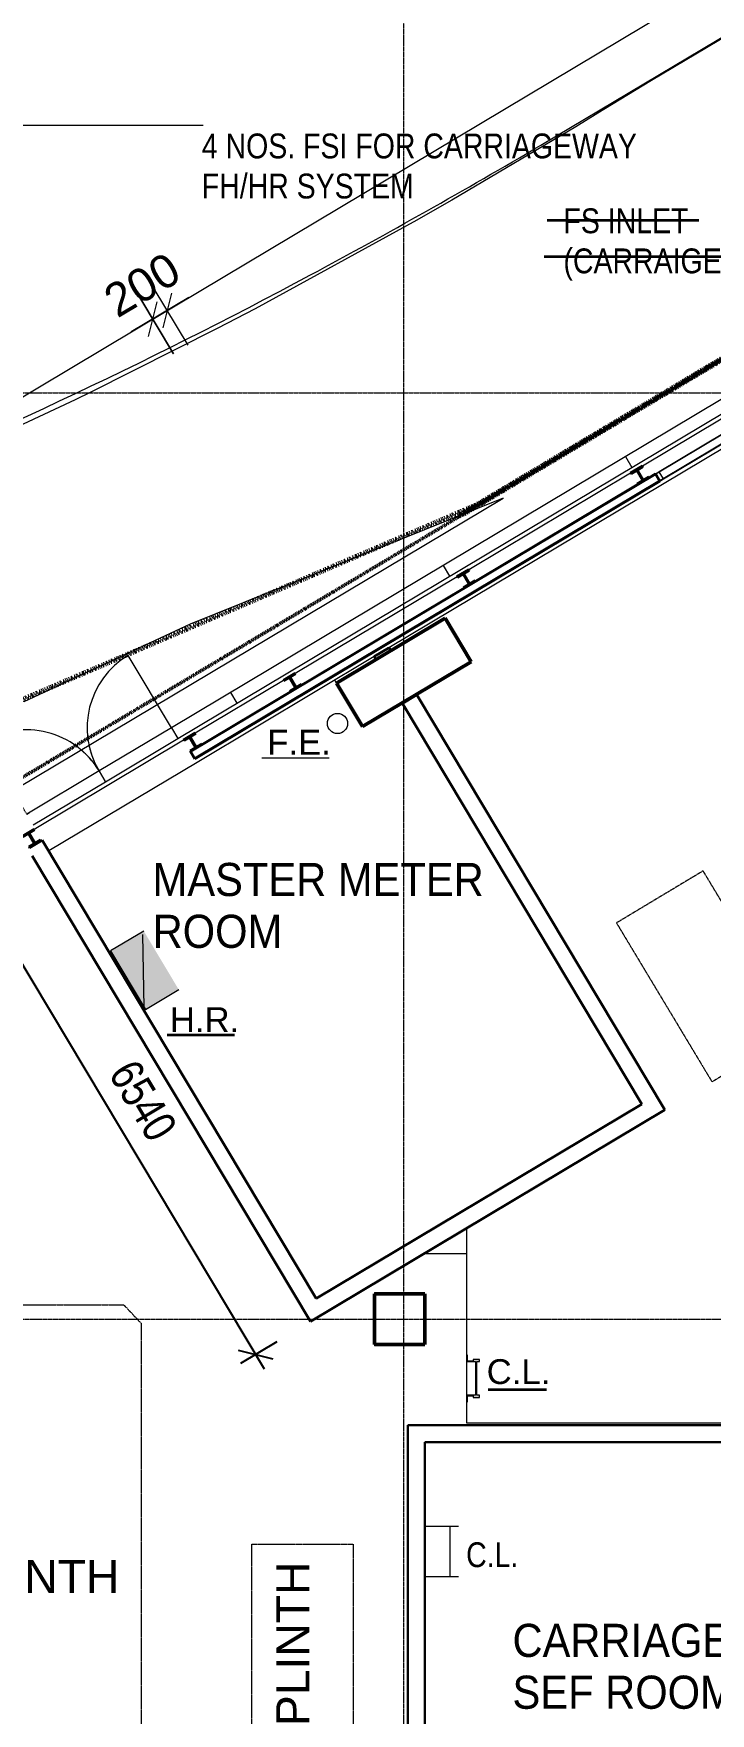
# Model space of a CAD drawing. Header units: millimetres. Extents: x -1578195 to 622687, y -255792 to 391308.
# Drawn here: x 22461 to 30491, y 158774 to 178722 of the extents above; entities that cross this region are included whole.
import ezdxf

# ---------------------------------------------------------------- set-up
doc = ezdxf.new("R2010")
doc.units = ezdxf.units.MM
for name, pattern in [('Dash', [6, 3, -3]), ('Dash dot', [14, 6, -4, 0, -4]), ('Double dash', [24.5, 10, -3, 2, -3, 2, -4.5]), ('Double dash_2_', [42.8625, 15.875, -4.7625, 6.35, -4.7625, 6.35, -4.7625]), ('Grid Line', [21, 12, -3, 3, -3]), ('IMPORT-Hidden_samll_', [3, 2, -1]), ('Long Dash', [13.5, 9, -4.5])]:
    doc.linetypes.add(name, pattern=pattern)
for name, color, linetype, lineweight in [('0-1', 7, 'Continuous', 5), ('0-3', 7, 'Double dash_2_', 50), ('3AXXX-TFP-ARC-DWG-1983-P04-LB02-WS4-05$0$A-770-ME_FFE_SA', 91, 'Continuous', 5), ('A-ANNO-DIMS', 7, 'Continuous', 9), ('A-ANNO-NOTE', 7, 'Continuous', 5), ('A-ANNO-NOTE-1', 7, 'Continuous', 20), ('A-DETL', 102, 'Continuous', 5), ('A-DETL-1', 102, 'Continuous', 18), ('A-DETL-3', 102, 'Dash dot', 70), ('A-DOOR', 7, 'Continuous', 5), ('A-DOOR-1', 7, 'Continuous', 9), ('A-DOOR-HDLN', 7, 'Long Dash', 5), ('A-FLOR', 7, 'Continuous', 18), ('A-GENM', 7, 'Continuous', 5), ('A-GENM-1', 7, 'Continuous', 18), ('A-GLAZ-CURT-2', 7, 'Continuous', 9), ('A-WALL-3', 7, 'Continuous', 13), ('A-WALL-7', 7, 'Continuous', 5), ('C-PROP-LINE', 7, 'Double dash', 70), ('C-PROP-LINE-1', 7, 'Double dash_2_', 50), ('Dims-M_ANCILLARYBUILDING1-F_dwg-1', 7, 'Continuous', 9), ('G-ANNO-TEXT', 7, 'Continuous', 5), ('I-WALL-5', 7, 'Continuous', 30), ('I-WALL-6', 7, 'Continuous', 18), ('OAP280_C', 210, 'Continuous', 50), ('Q-SPCQ', 7, 'Continuous', 5), ('REMOVED', 5, 'Dash', 5), ('S-COLS-3', 7, 'Continuous', 35), ('S-COLS-8', 7, 'Continuous', 30), ('S-COLS-9', 7, 'Continuous', 5), ('S-GRID-1', 7, 'Grid Line', 5), ('UNDERLINE', 10, 'Continuous', 35)]:
    doc.layers.add(name, color=color, linetype=linetype, lineweight=lineweight)
for name, color, linetype, lineweight, true_color in [('A-WALL-PATT-1', 7, 'Continuous', 9, 0x009369), ('E-EQMT', 7, 'IMPORT-Hidden_samll_', 5, 0x656565), ('Q-SPCQ-1', 7, 'Continuous', 5, 0xdfbfff)]:
    doc.layers.add(name, color=color, linetype=linetype, lineweight=lineweight, true_color=true_color)
doc.styles.add('Arial', font='arial.ttf', dxfattribs={"height": 393.413174})
doc.styles.add('Arial Narrow', font='ARIALN.TTF', dxfattribs={"height": 353.981763})
doc.styles.add('Arial Narrow_1', font='ARIALN.TTF', dxfattribs={"height": 294.984802})
doc.styles.add('Arial_1', font='arial.ttf', dxfattribs={"height": 1.475299})
doc.styles.add('Arial_11', font='arial.ttf', dxfattribs={"width": 0.8, "height": 12.5})
doc.styles.add('Arial_5', font='arial.ttf', dxfattribs={"height": 1.081886})
doc.styles.add('Arial_7', font='arial.ttf', dxfattribs={"width": 0.9, "height": 393.413174})
doc.dimstyles.new('Diagonal_-_2_0mm_Arial', dxfattribs={"dimscale": 304.8, "dimtxt": 500, "dimasz": 0.984252, "dimexe": 0.984252, "dimexo": 0.984252, "dimgap": 0.656168, "dimtad": 1, "dimdec": 0, "dimrnd": 5, "dimzin": 0, "dimdsep": 46, "dimtxsty": 'Arial_11', "dimblk1": 'OBLIQUE', "dimblk2": 'OBLIQUE', "dimsah": 1, "dimcen": 0.09, "dimdle": 0.656168, "dimadec": 0, "dimazin": 0, "dimtfac": 1, "dimtdec": 4, "dimtix": 1, "dimtmove": 0, "dimatfit": 3, "dimfxl": 1, "dimtvp": 1, "dimtolj": 1, "dimtzin": 0, "dimarcsym": 2})

# ---------------------------------------------------------------- blocks, each defined once
blk = doc.blocks.new('Family - ___-1112717-B1_F PLAN _2 OF 2_')
at = {"layer": 'C-PROP-LINE'}
blk.add_line((56424, 190270), (27494, 172990), dxfattribs=at)
blk = doc.blocks.new('ARC_ANN_FE_FIRE-EXTINGUISHER - 2-883774-B1_F PLAN _2 OF 2_')
at = {"layer": 'A-ANNO-NOTE'}
blk.add_circle((2.685, 2.036), 0.6, dxfattribs=at)
at = {"layer": 'A-ANNO-NOTE-1'}
blk.add_line((-1.804, 0), (2.187, 0), dxfattribs=at)
at = {"layer": 'A-ANNO-NOTE', "insert": (0.406, 1.662), "char_height": 1.4753, "width": 4.5, "attachment_point": 2, "line_spacing_factor": 0.938532, "style": 'Arial_1'}
blk.add_mtext('F.E.', dxfattribs=at)
blk = doc.blocks.new('DCW_16d - ARC_Steel_Dbl_Door-34850673-B1_F PLAN _2 OF 2_')
at = {"layer": 'A-DOOR'}
for p, q in [((-1000, 150), (-961, 150)), ((1000, 150), (961, 150))]:
    blk.add_line(p, q, dxfattribs=at)
at = {"layer": 'A-DOOR-1'}
for p, q in [((0, 150), (-1000, 150)), ((-1000, 0), (0, 0)), ((0, 0), (0, 150)), ((1000, 150), (0, 150)), ((0, 150), (0, 0)), ((0, 0), (1000, 0))]:
    blk.add_line(p, q, dxfattribs=at)
at = {"layer": 'A-DOOR-HDLN'}
for p, q in [((-1000, 150), (-1000, 473)), ((1000, 150), (1000, 473))]:
    blk.add_line(p, q, dxfattribs=at)
for centre, start, end in [((-1000, 150), 0, 18.8812), ((1000, 150), 161.1198, 180)]:
    blk.add_arc(centre, 1000, start, end, dxfattribs=at)
blk = doc.blocks.new('UC-Universal Column-Column - 162x162x37UC-V60-B1_F PLAN _2 OF 2_')
at = {"layer": 'S-COLS-9'}
h = blk.add_hatch(dxfattribs=at)
h.set_pattern_fill('FP_14', color=256, style=0, pattern_type=2)
h.set_pattern_definition([(14.141, (-114438.35, -133707), (-173.7525, 689.6488), []), (14.141, (-114047.5, -133052.84), (-173.7525, 689.6488), [])])
h.paths.add_polyline_path([(-81, -81), (81, -81), (81, -69), (6, -67), (4, -62), (6, 67), (12, 70), (81, 70), (81, 81), (-81, 81), (-81, 70), (-6, 67), (-4, 62), (-6, -67), (-12, -69), (-81, -69)], flags=0)
at = {"layer": 'S-COLS-8'}
for p, q in [((81, 81), (-81, 81)), ((-81, 81), (-81, 70)), ((-81, 70), (-12, 70)), ((-4, 62), (-4, -62)), ((4, -62), (4, 62)), ((12, 70), (81, 70)), ((81, 70), (81, 81)), ((-12, -69), (-81, -69)), ((-81, -69), (-81, -81)), ((-81, -81), (81, -81)), ((81, -69), (12, -69)), ((81, -81), (81, -69))]:
    blk.add_line(p, q, dxfattribs=at)
for centre, start, end in [((-12, 62), 0, 90), ((12, 62), 90, 180), ((-12, -62), 270, 0), ((12, -62), 180, 270)]:
    blk.add_arc(centre, 7.6, start, end, dxfattribs=at)
blk = doc.blocks.new('UC-Universal Column-Column - 162x162x37UC-V61-B1_F PLAN _2 OF 2_')
at = {"layer": 'S-COLS-9'}
h = blk.add_hatch(dxfattribs=at)
h.set_pattern_fill('FP_15', color=256, style=0, pattern_type=2)
h.set_pattern_definition([(14.141, (-112038.35, -133707), (-173.7525, 689.6488), []), (14.141, (-111647.5, -133052.84), (-173.7525, 689.6488), [])])
h.paths.add_polyline_path([(-81, -81), (81, -81), (81, -69), (6, -67), (4, -62), (6, 67), (12, 70), (81, 70), (81, 81), (-81, 81), (-81, 70), (-6, 67), (-4, 62), (-6, -67), (-12, -69), (-81, -69)], flags=0)
at = {"layer": 'S-COLS-8'}
for p, q in [((81, 81), (-81, 81)), ((-81, 81), (-81, 70)), ((-81, 70), (-12, 70)), ((-4, 62), (-4, -62)), ((4, -62), (4, 62)), ((12, 70), (81, 70)), ((81, 70), (81, 81)), ((-12, -69), (-81, -69)), ((-81, -69), (-81, -81)), ((-81, -81), (81, -81)), ((81, -69), (12, -69)), ((81, -81), (81, -69))]:
    blk.add_line(p, q, dxfattribs=at)
for centre, start, end in [((-12, 62), 0, 90), ((12, 62), 90, 180), ((-12, -62), 270, 0), ((12, -62), 180, 270)]:
    blk.add_arc(centre, 7.6, start, end, dxfattribs=at)
blk = doc.blocks.new('UC-Universal Column-Column - 162x162x37UC-V62-B1_F PLAN _2 OF 2_')
at = {"layer": 'S-COLS-9'}
h = blk.add_hatch(dxfattribs=at)
h.set_pattern_fill('FP_16', color=256, style=0, pattern_type=2)
h.set_pattern_definition([(14.141, (-109639.3, -133706.9), (-173.7525, 689.6488), []), (14.141, (-109248.5, -133052.76), (-173.7525, 689.6488), [])])
h.paths.add_polyline_path([(-81, -81), (81, -81), (81, -69), (6, -67), (4, -62), (6, 67), (12, 70), (81, 70), (81, 81), (-81, 81), (-81, 70), (-6, 67), (-4, 62), (-6, -67), (-12, -69), (-81, -69)], flags=0)
at = {"layer": 'S-COLS-8'}
for p, q in [((81, 81), (-81, 81)), ((-81, 81), (-81, 70)), ((-81, 70), (-12, 70)), ((-4, 62), (-4, -62)), ((4, -62), (4, 62)), ((12, 70), (81, 70)), ((81, 70), (81, 81)), ((-12, -69), (-81, -69)), ((-81, -69), (-81, -81)), ((-81, -81), (81, -81)), ((81, -69), (12, -69)), ((81, -81), (81, -69))]:
    blk.add_line(p, q, dxfattribs=at)
for centre, start, end in [((-12, 62), 0, 90), ((12, 62), 90, 180), ((-12, -62), 270, 0), ((12, -62), 180, 270)]:
    blk.add_arc(centre, 7.6, start, end, dxfattribs=at)
blk = doc.blocks.new('UC-Universal Column-Column - 162x162x37UC-V63-B1_F PLAN _2 OF 2_')
at = {"layer": 'S-COLS-9'}
h = blk.add_hatch(dxfattribs=at)
h.set_pattern_fill('FP_17', color=256, style=0, pattern_type=2)
h.set_pattern_definition([(14.141, (-108258.44, -133706.9), (-173.7525, 689.6488), []), (14.141, (-107867.6, -133052.76), (-173.7525, 689.6488), [])])
h.paths.add_polyline_path([(-81, -81), (81, -81), (81, -69), (6, -67), (4, -62), (6, 67), (12, 70), (81, 70), (81, 81), (-81, 81), (-81, 70), (-6, 67), (-4, 62), (-6, -67), (-12, -69), (-81, -69)], flags=0)
at = {"layer": 'S-COLS-8'}
for p, q in [((81, 81), (-81, 81)), ((-81, 81), (-81, 70)), ((-81, 70), (-12, 70)), ((-4, 62), (-4, -62)), ((4, -62), (4, 62)), ((12, 70), (81, 70)), ((81, 70), (81, 81)), ((-12, -69), (-81, -69)), ((-81, -69), (-81, -81)), ((-81, -81), (81, -81)), ((81, -69), (12, -69)), ((81, -81), (81, -69))]:
    blk.add_line(p, q, dxfattribs=at)
for centre, start, end in [((-12, 62), 0, 90), ((12, 62), 90, 180), ((-12, -62), 270, 0), ((12, -62), 180, 270)]:
    blk.add_arc(centre, 7.6, start, end, dxfattribs=at)
blk = doc.blocks.new('UC-Universal Column-Column - 162x162x37UC-V64-B1_F PLAN _2 OF 2_')
at = {"layer": 'S-COLS-9'}
h = blk.add_hatch(dxfattribs=at)
h.set_pattern_fill('FP_18', color=256, style=0, pattern_type=2)
h.set_pattern_definition([(14.141, (-106030.3, -133707), (-173.7525, 689.6488), []), (14.141, (-105639.4, -133052.9), (-173.7525, 689.6488), [])])
h.paths.add_polyline_path([(-81, -81), (81, -81), (81, -69), (6, -67), (4, -62), (6, 67), (12, 70), (81, 70), (81, 81), (-81, 81), (-81, 70), (-6, 67), (-4, 62), (-6, -67), (-12, -69), (-81, -69)], flags=0)
at = {"layer": 'S-COLS-8'}
for p, q in [((81, 81), (-81, 81)), ((-81, 81), (-81, 70)), ((-81, 70), (-12, 70)), ((-4, 62), (-4, -62)), ((4, -62), (4, 62)), ((12, 70), (81, 70)), ((81, 70), (81, 81)), ((-12, -69), (-81, -69)), ((-81, -69), (-81, -81)), ((-81, -81), (81, -81)), ((81, -69), (12, -69)), ((81, -81), (81, -69))]:
    blk.add_line(p, q, dxfattribs=at)
for centre, start, end in [((-12, 62), 0, 90), ((12, 62), 90, 180), ((-12, -62), 270, 0), ((12, -62), 180, 270)]:
    blk.add_arc(centre, 7.6, start, end, dxfattribs=at)
blk = doc.blocks.new('P01V-Louvre - P01V-Louvre-31067764-B1_F PLAN _2 OF 2_')
at = {"layer": 'A-GENM'}
for p, q in [((-950, 95), (950, 95)), ((-950, 5), (950, 5)), ((900, 100), (-900, 100)), ((-900, 0), (900, 0))]:
    blk.add_line(p, q, dxfattribs=at)
at = {"layer": 'A-GENM-1'}
for p, q in [((-900, 100), (-950, 100)), ((-950, 100), (-950, 0)), ((-900, 0), (-900, 100)), ((950, 100), (900, 100)), ((900, 100), (900, 0)), ((950, 0), (950, 100)), ((-950, 0), (-900, 0)), ((900, 0), (950, 0))]:
    blk.add_line(p, q, dxfattribs=at)
blk = doc.blocks.new('Family - ___-2785461-B1_F PLAN _2 OF 2_')
at = {"layer": 'C-PROP-LINE'}
blk.add_line((56581, 190357), (27564, 173018), dxfattribs=at)
blk = doc.blocks.new('Family - ___-36030423-B1_F PLAN _2 OF 2_')
at = {"layer": 'C-PROP-LINE'}
blk.add_line((56581, 190357), (27564, 173018), dxfattribs=at)
blk = doc.blocks.new('Family - ___-3197506-B1_F PLAN _2 OF 2_')
at = {"layer": 'C-PROP-LINE-1'}
for p, q in [((56581, 190357), (27564, 173018)), ((27564, 173018), (-9024, 151156))]:
    blk.add_line(p, q, dxfattribs=at)
blk = doc.blocks.new('A$C2C6E4749')
at = {"layer": 'Dims-M_ANCILLARYBUILDING1-F_dwg-1'}
blk.add_line((-25853, 3178), (-22877, 3178), dxfattribs=at)
blk = doc.blocks.new('Dims-B1-FPLAN_2OF2__dwg__Oblique-5772980-B1_F PLAN _2 OF 2_')
at = {"layer": 'A-ANNO-DIMS'}
blk.add_line((-0.5, -0.5), (0.5, 0.5), dxfattribs=at)
blk = doc.blocks.new('_Oblique')
at = {"color": 0, "linetype": 'ByBlock', "lineweight": -2}
blk.add_line((-0.5, -0.5), (0.5, 0.5), dxfattribs=at)
blk = doc.blocks.new('*D270')
at = {"layer": 'A-ANNO-DIMS', "color": 0, "lineweight": -2, "transparency": 16777216}
for p, q in [((21566, 168549), (21995, 168805)), ((21635, 168823), (25195, 162865)), ((24921, 162934), (25350, 163191))]:
    blk.add_line(p, q, dxfattribs=at)
at = {"layer": 'Defpoints', "color": 0, "transparency": 16777216}
for p in [(21308, 168395), (25092, 163037), (24663, 162781)]:
    blk.add_point(p, dxfattribs=at)
at = {"layer": 'A-ANNO-DIMS', "color": 0, "lineweight": -2, "transparency": 16777216, "xscale": 299.9999999999999, "yscale": 299.9999999999999, "zscale": 299.9999999999999}
for p, rotation in [((21737, 168652), 120.8588541989137), ((25092, 163037), 300.8588541989137)]:
    blk.add_blockref('_Oblique', p, dxfattribs=dict(at, rotation=rotation))
at = {"layer": 'A-ANNO-DIMS', "color": 0, "transparency": 16777216, "insert": (23759, 166050), "char_height": 12.5, "attachment_point": 5, "rotation": 300.8589, "style": 'Arial_11'}
blk.add_mtext('\\A1;{\\H31.473x;6540}', dxfattribs=at)
blk = doc.blocks.new('TRA')
at = {"layer": 'A-FLOR', "flags": 128}
blk.add_lwpolyline([(-518486, 188017), (-519381, 187483), (-521398, 186280), (-527075, 182896), (-535025, 178165), (-535665, 177776), (-535926, 177616), (-537397, 176743), (-537513, 176675), (-537810, 176506), (-539728, 175455), (-540182, 175218), (-541679, 174464), (-541866, 174374), (-543661, 173534)], dxfattribs=at)
blk = doc.blocks.new('ARC_ANN_HR_HOSE-REEL - ARC_ANN_HR_HOSE-REEL-881492-B1_F PLAN _2 OF 2_')
at = {"layer": 'A-ANNO-NOTE-1'}
blk.add_line((-1.804, 0), (2.187, 0), dxfattribs=at)
at = {"layer": 'A-ANNO-NOTE', "insert": (0.406, 1.662), "char_height": 1.4753, "width": 4.896, "attachment_point": 2, "line_spacing_factor": 0.938532, "style": 'Arial_1'}
blk.add_mtext('H.R.', dxfattribs=at)
blk = doc.blocks.new('ARC_TFP_FS_HR_DISPLAY - ARC_TFP_FS_HR_750x400-V85-B1_F PLAN _2 OF 2_')
at = {"layer": 'Q-SPCQ'}
for p, q in [((405, 460), (-405, 460)), ((-405, 460), (-405, 0)), ((-375, 460), (375, 30)), ((405, 0), (405, 460))]:
    blk.add_line(p, q, dxfattribs=at)
blk = doc.blocks.new('3AXXX-TFP-ARC-DWG-1983-P04-LB02-WS4-05$0$ARC_LADDER - 2600H x 450W-V7-1983 - D')
at = {"layer": '3AXXX-TFP-ARC-DWG-1983-P04-LB02-WS4-05$0$A-770-ME_FFE_SA'}
for points in [[(424.6, -44.45), (25.4, -44.45), (25.4, -76.2), (0, -76.2), (0, 0), (19.05, 0), (19.05, 69.85), (-50.8, 69.85), (-50.8, 76.2), (25.4, 76.2), (25.4, -25.4), (424.6, -25.4), (424.6, 76.2), (500.8, 76.2)], [(500.8, 76.2), (500.8, 69.85), (430.95, 69.85), (430.95, 0), (450, 0), (450, -76.2), (424.6, -76.2), (424.6, -44.45)]]:
    blk.add_lwpolyline(points, dxfattribs=at)
blk = doc.blocks.new('ARC_ANN_LADDER - ARC_ANN_CL-5596703-M_ R_F PLAN')
at = {"layer": 'A-ANNO-NOTE', "insert": (0.406, -1.662), "char_height": 1.4753, "width": 4.5, "attachment_point": 2, "rotation": 180, "line_spacing_factor": 0.938532, "style": 'Arial_1'}
blk.add_mtext('C.L.', dxfattribs=at)

msp = doc.modelspace()

# ---------------------------------------------------------------- hatches: boundary and pattern name
at = {"layer": 'Q-SPCQ-1'}
h = msp.add_hatch(color=256, dxfattribs=at)
h.dxf.hatch_style = 1
h.paths.add_polyline_path([(27677.5, 162976.1), (27753.7, 162976.1), (27753.7, 162950.7), (27722, 162950.7), (27722, 162551.5), (27753.7, 162551.5), (27753.7, 162526.1), (27677.5, 162526.1), (27677.5, 162545.2), (27607.7, 162545.2), (27607.7, 162475.3), (27601.3, 162475.3), (27601.3, 162551.5), (27702.9, 162551.5), (27702.9, 162950.7), (27601.3, 162950.7), (27601.3, 163026.9), (27607.7, 163026.9), (27607.7, 162957.1), (27677.5, 162957.1)])
at = {"layer": 'UNDERLINE'}
h = msp.add_hatch(color=256, dxfattribs=at)
h.dxf.hatch_style = 1
h.paths.add_polyline_path([(23372.6, 167828), (23788, 167132.6), (24182.9, 167368.6), (23767.5, 168063.9)])

# ---------------------------------------------------------------- linework, layer by layer
at = {"layer": 'A-ANNO-DIMS'}
for p, q in [((23874.7, 175332), (75188.8, 205993.6)), ((24304.1, 175588.5), (23617.3, 175178.2)), ((24293.1, 175021.7), (23892.5, 175692.1)), ((24293.2, 175021.8), (23892.7, 175692.2))]:
    msp.add_line(p, q, dxfattribs=at)
at = {"layer": 'A-ANNO-DIMS', "flags": 128}
for points in [[(23721, 175589.6), (24121.5, 174919.2), (23721, 175589.6)], [(19840.2, 172921.3), (24046.5, 175434.6)]]:
    msp.add_lwpolyline(points, dxfattribs=at)
at = {"layer": 'A-DETL'}
for p, q in [((6034.4, 160067.6), (28031.1, 173206.5)), ((24095.2, 170479.2), (23582.3, 171337.7)), ((27101.2, 160996.9), (27501.2, 160996.9)), ((27401.2, 160996.9), (27401.2, 160396.9)), ((27501.2, 160396.9), (27101.2, 160396.9))]:
    msp.add_line(p, q, dxfattribs=at)
for centre, start, end in [((24095.2, 170479.2), 120.85888, 210.85888), ((22378.3, 169453.4), 30.85888, 120.85888)]:
    msp.add_arc(centre, 1000, start, end, dxfattribs=at)
at = {"layer": 'A-DETL-1'}
for p, q in [((28031.1, 173206.5), (24316.7, 171707.1)), ((24316.7, 171707.1), (22342.6, 170785.7))]:
    msp.add_line(p, q, dxfattribs=at)
at = {"layer": 'A-DETL-3'}
msp.add_line((20362.8, 169972.5), (27817.3, 173169.2), dxfattribs=at)
at = {"layer": 'A-FLOR'}
for p, q in [((28480.7, 177397.2), (35968.6, 181866.1)), ((26684.4, 171432.2), (26705, 171397.9)), ((26053.6, 171008.6), (26033.1, 171043)), ((26836.3, 170765.7), (26831.2, 170774.3)), ((27008, 170868.3), (27002.8, 170876.9)), ((27601.2, 164231), (27601.2, 164536.2)), ((27601.2, 164231), (27090.5, 164231)), ((27601.2, 162221.1), (27601.2, 164231)), ((36101.2, 162221.1), (27601.2, 162221.1))]:
    msp.add_line(p, q, dxfattribs=at)
msp.add_arc((-11162.7, 244546.4), 77978.3, 298.249387, 300.556709, dxfattribs=at)
msp.add_open_spline([(19716, 173026.4), (21775.1, 173859.5), (23788.5, 174804.3), (25745.2, 175855.7)], degree=3, dxfattribs=at)
at = {"layer": 'A-GLAZ-CURT-2'}
for p, q in [((37796.7, 178666.1), (24095.2, 170479.2)), ((24172.1, 170350.5), (37873.7, 178537.3)), ((29483.9, 173699), (29560.8, 173570.3)), ((27320.6, 172406.5), (27397.5, 172277.7)), ((24796.8, 170898.5), (24873.8, 170769.7)), ((24095.2, 170479.2), (24172.1, 170350.5))]:
    msp.add_line(p, q, dxfattribs=at)
at = {"layer": 'A-WALL-3'}
for p, q in [((29684, 173587.9), (31605.1, 174735.8)), ((27623.7, 172356.8), (29544.9, 173504.8)), ((25564.2, 171126.2), (27484.7, 172273.8)), ((24378.8, 170417.9), (25425.1, 171043.1)), ((22465.9, 169275), (24239.7, 170334.8))]:
    msp.add_line(p, q, dxfattribs=at)
at = {"layer": 'A-WALL-7'}
for p, q in [((29847.2, 173485.1), (24327.9, 170187.2)), ((29888.2, 173416.4), (24368.9, 170118.6))]:
    msp.add_line(p, q, dxfattribs=at)
at = {"layer": 'E-EQMT'}
for points in [[(30509.9, 166274.7), (31538.5, 166892.8), (30405.5, 168778.6), (29376.9, 168160.5)], [(26251.2, 160785.3), (26251.2, 156395.3), (25051.2, 156395.3), (25051.2, 160785.3)]]:
    msp.add_lwpolyline(points, close=True, dxfattribs=at)
msp.add_lwpolyline([(23736.1, 163406.1), (23736.1, 156880.4), (20886.1, 156880.4), (20886.1, 163625.4), (23530.1, 163625.4), (23736.1, 163406.1)], dxfattribs=at)
at = {"layer": 'I-WALL-5'}
for p, q in [((24374.1, 170110), (29893.3, 173407.8)), ((29628, 173365.8), (27706.8, 172217.8)), ((29842.1, 173493.7), (29767.1, 173448.9)), ((29893.3, 173407.8), (29842.1, 173493.7)), ((27567.8, 172134.7), (24322.8, 170195.8)), ((26674.6, 171426.3), (26502.9, 171323.7)), ((26523.4, 171289.4), (26695.1, 171392)), ((26695.1, 171392), (26674.6, 171426.3)), ((26502.9, 171323.7), (26523.4, 171289.4)), ((27008, 170868.3), (26836.3, 170765.7)), ((26836.3, 170765.7), (29677.9, 166010)), ((29952.2, 165940.9), (27008, 170868.3)), ((24322.8, 170195.8), (24374.1, 170110)), ((22562.7, 169144.7), (22549.1, 169136.5)), ((25814.9, 163701.8), (22562.7, 169144.7)), ((22442.4, 168956.3), (25745.8, 163427.6)), ((29677.9, 166010), (25814.9, 163701.8)), ((25745.8, 163427.6), (29952.2, 165940.9)), ((36101.2, 162195.1), (26901.2, 162195.1)), ((26901.2, 162195.1), (26901.2, 153056)), ((27101.2, 154731), (27101.2, 161995.1)), ((27101.2, 161995.1), (36101.2, 161995.1))]:
    msp.add_line(p, q, dxfattribs=at)
at = {"layer": 'I-WALL-6'}
for p, q in [((31748.9, 174458.3), (26674.6, 171426.3)), ((26502.9, 171323.7), (24399.7, 170067)), ((24399.7, 170067), (22639.9, 169015.5))]:
    msp.add_line(p, q, dxfattribs=at)
at = {"layer": 'OAP280_C'}
for p, q in [((27343.9, 171778), (26056.3, 171008.6)), ((27651.7, 171262.9), (27343.9, 171778)), ((26364, 170493.5), (27651.7, 171262.9)), ((26056.3, 171008.6), (26364, 170493.5)), ((27104, 163756), (26504, 163756)), ((26504, 163756), (26504, 163156)), ((27104, 163156), (27104, 163756)), ((26504, 163156), (27104, 163156))]:
    msp.add_line(p, q, dxfattribs=at)
at = {"layer": 'S-COLS-3'}
for p, q in [((27341.2, 171778), (26053.6, 171008.6)), ((27649, 171263), (27341.2, 171778)), ((26361.3, 170493.6), (27649, 171263)), ((26053.6, 171008.6), (26361.3, 170493.6)), ((27101.2, 163756), (26501.2, 163756)), ((26501.2, 163756), (26501.2, 163156)), ((27101.2, 163156), (27101.2, 163756)), ((26501.2, 163156), (27101.2, 163156))]:
    msp.add_line(p, q, dxfattribs=at)
at = {"layer": 'S-GRID-1'}
for p, q in [((26851.5, 210672.6), (26851, 124617)), ((-10508.1, 174456.2), (128177.5, 174455.5)), ((-10508.1, 163456.2), (128177.4, 163455.5))]:
    msp.add_line(p, q, dxfattribs=at)
at = {"layer": 'UNDERLINE'}
msp.add_line((27854.1, 162621.8), (28545.1, 162621.8), dxfattribs=at)
for points in [[(28554.6, 176507.3), (30354.5, 176507.3)], [(28518.7, 176074.6), (31696.6, 176074.6)], [(24845.3, 166827.3), (24047.2, 166827.3)]]:
    msp.add_lwpolyline(points, dxfattribs=at)

# ---------------------------------------------------------------- block references
at = {"xscale": 300, "yscale": 300, "zscale": 300}
for p, rotation in [((24046.4, 175434.6), 210.859483755313), ((24046.5, 175434.6), 210.859483755313), ((23874.8, 175332.1), 30.85948375531291), ((23874.9, 175332.1), 30.85882621814254)]:
    msp.add_blockref('Dims-B1-FPLAN_2OF2__dwg__Oblique-5772980-B1_F PLAN _2 OF 2_', p, dxfattribs=dict(at, rotation=rotation))
at = {"layer": '0-1'}
for name, p, rotation in [('Family - ___-2785461-B1_F PLAN _2 OF 2_', (0, 0), 359.9997000009001), ('Family - ___-36030423-B1_F PLAN _2 OF 2_', (0, 0), 359.9997000009001), ('P01V-Louvre - P01V-Louvre-31067764-B1_F PLAN _2 OF 2_', (30657.6, 173981), 210.8589716699006), ('UC-Universal Column-Column - 162x162x37UC-V60-B1_F PLAN _2 OF 2_', (29656, 173476.8), 30.85888317200792), ('UC-Universal Column-Column - 162x162x37UC-V61-B1_F PLAN _2 OF 2_', (27595.7, 172245.8), 30.85888317200792), ('UC-Universal Column-Column - 162x162x37UC-V62-B1_F PLAN _2 OF 2_', (25536.1, 171015.3), 30.85897166990151), ('DCW_16d - ARC_Steel_Dbl_Door-34850673-B1_F PLAN _2 OF 2_', (23313.7, 169837.5), 30.85888317200738), ('UC-Universal Column-Column - 162x162x37UC-V63-B1_F PLAN _2 OF 2_', (24350.7, 170307), 30.85897166990151), ('UC-Universal Column-Column - 162x162x37UC-V64-B1_F PLAN _2 OF 2_', (22438.2, 169164.1), 30.85888317200792), ('ARC_TFP_FS_HR_DISPLAY - ARC_TFP_FS_HR_750x400-V85-B1_F PLAN _2 OF 2_', (23975.2, 167716.2), 120.8588831695071)]:
    msp.add_blockref(name, p, dxfattribs=dict(at, rotation=rotation))
at = {"layer": '0-3', "rotation": 359.9997000009001}
msp.add_blockref('Family - ___-3197506-B1_F PLAN _2 OF 2_', (0, 0), dxfattribs=at)
at = {"layer": '3AXXX-TFP-ARC-DWG-1983-P04-LB02-WS4-05$0$A-770-ME_FFE_SA', "xscale": -1, "rotation": 90}
msp.add_blockref('3AXXX-TFP-ARC-DWG-1983-P04-LB02-WS4-05$0$ARC_LADDER - 2600H x 450W-V7-1983 - D', (27677.4, 162976.1), dxfattribs=at)
at = {"layer": 'A-ANNO-NOTE', "xscale": 200, "yscale": 200, "zscale": 200}
for name, p in [('ARC_ANN_FE_FIRE-EXTINGUISHER - 2-883774-B1_F PLAN _2 OF 2_', (25529.5, 170122.3)), ('ARC_ANN_HR_HOSE-REEL - ARC_ANN_HR_HOSE-REEL-881492-B1_F PLAN _2 OF 2_', (24407.9, 166827.3))]:
    msp.add_blockref(name, p, dxfattribs=at)
at = {"layer": 'A-ANNO-NOTE', "xscale": 200, "yscale": 200, "zscale": 200, "rotation": 180}
msp.add_blockref('ARC_ANN_LADDER - ARC_ANN_CL-5596703-M_ R_F PLAN', (28295.8, 162647.7), dxfattribs=at)
at = {"layer": 'A-WALL-PATT-1'}
msp.add_blockref('A$C2C6E4749', (47351.3, 174455.9), dxfattribs=at)
at = {"layer": 'C-PROP-LINE'}
msp.add_blockref('Family - ___-1112717-B1_F PLAN _2 OF 2_', (0, 0), dxfattribs=at)
at = {"layer": 'UNDERLINE'}
msp.add_blockref('TRA', (564819.1, 0), dxfattribs=at)

# ---------------------------------------------------------------- texts
at = {"layer": 'A-ANNO-DIMS', "insert": (23646.4, 175909.3), "char_height": 393.41, "width": 1094.4, "attachment_point": 2, "rotation": 30.85948, "line_spacing_factor": 0.938532, "style": 'Arial'}
msp.add_mtext('200', dxfattribs=at)
at = {"layer": 'G-ANNO-TEXT', "attachment_point": 1}
for s, insert, char_height, width, line_spacing_factor, style in [('{\\H0.83333x;4 NOS. FSI FOR CARRIAGEWAY\\PFH/HR SYSTEM}', (24456.6, 177535), 353.982, 6311.272, 0.968573, 'Arial Narrow'), ('MASTER METER\\PROOM', (23872.5, 168873.4), 393.413, 5906.537, 0.938532, 'Arial_7'), ('C.L.', (27593, 160805.5), 294.98, 738, 0.968573, 'Arial Narrow_1'), ('PLINTH', (21524.8, 160596.6), 393.41, 2923.2, 0.938532, 'Arial_5'), ('CARRIAGEWAY\\PSEF ROOM', (28143.2, 159837.7), 393.413, 2822.4, 0.938532, 'Arial_7')]:
    msp.add_mtext(s, dxfattribs=dict(at, insert=insert, char_height=char_height, width=width, line_spacing_factor=line_spacing_factor, style=style))
at = {"layer": 'G-ANNO-TEXT', "insert": (25340.2, 158623), "char_height": 393.41, "width": 2923.2, "attachment_point": 1, "rotation": 90, "line_spacing_factor": 0.938532, "style": 'Arial_5'}
msp.add_mtext('PLINTH', dxfattribs=at)
at = {"layer": 'REMOVED', "insert": (28748.3, 176646.2), "char_height": 294.985, "width": 2285.838, "attachment_point": 1, "line_spacing_factor": 0.968573, "style": 'Arial Narrow_1'}
msp.add_mtext('FS INLET\\P(CARRAIGEWAY)', dxfattribs=at)

# ---------------------------------------------------------------- dimensions: what is measured, and where the dimension line sits
at = {"layer": 'A-ANNO-DIMS'}
dim = msp.add_linear_dim(base=(25092.2, 163037), p1=(21308.2, 168395.1), p2=(24663, 162780.6), angle=300.85885, text='{\\H31.473x;<>}', dimstyle='Diagonal_-_2_0mm_Arial', override={"dimpost": '<>', "dimtmove": 1, "dimarcsym": 2}, dxfattribs=at)
dim.commit()
dim.dimension.update_dxf_attribs({"geometry": '*D270', "text_midpoint": (23759, 166049.9)})

doc.saveas('drawing.dxf')
